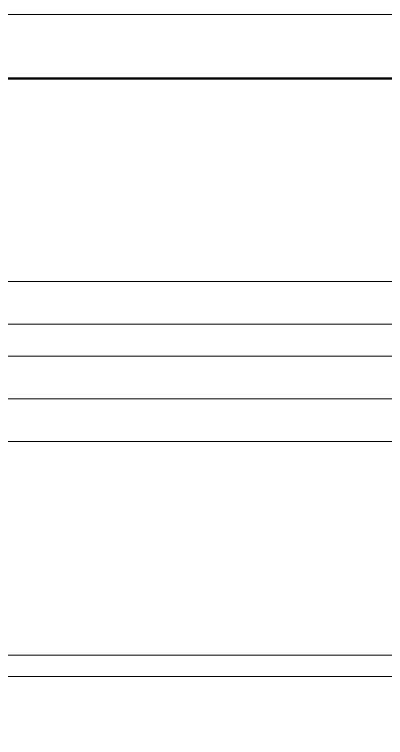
# Model space of a CAD drawing. Extents: x -1299 to 23780, y -3010 to 8106.
# Drawn here: x 21557.4 to 21592.1, y 2797.3 to 2865 of the extents above; entities that cross this region are included whole.
import ezdxf

# ---------------------------------------------------------------- set-up
doc = ezdxf.new("R2010")
doc.units = 0
doc.header["$LTSCALE"] = 25
doc.header["$MEASUREMENT"] = 0
doc.layers.get('0').update_dxf_attribs({"color": 9, "lineweight": 9})
for name, color, linetype, lineweight in [('00', 9, 'Continuous', 9), ('06C', 9, 'Continuous', 9), ('06D', 9, 'Continuous', 9), ('10', 9, 'Continuous', 9), ('14', 9, 'Continuous', 9), ('33', 9, 'BATTING', 9), ('35', 9, 'Continuous', 9), ('40B', 9, 'Continuous', 9)]:
    doc.layers.add(name, color=color, linetype=linetype, lineweight=lineweight)
doc.linetypes.add('BATTING', pattern='A,0.0001,-0.1,[134,ltypeshp.shx,S=0.1,R=0,X=-0.1,Y=0],-0.2,[134,ltypeshp.shx,S=0.1,R=180,X=0.1,Y=0],-0.1', length=0.4001)

# ---------------------------------------------------------------- blocks, each defined once
blk = doc.blocks.new('ÇATI KATI PLANI')
at = {"layer": '00'}
blk.add_lwpolyline([(21370, 2825), (21620, 2825), (21620, 2805), (21370, 2805)], close=True, dxfattribs=at)
blk.add_lwpolyline([(21370, 2825), (21620, 2825), (21620, 2805), (21370, 2805)], close=True, dxfattribs=at)
at = {"layer": '06C'}
blk.add_lwpolyline([(18957.5, 1124.327), (18957.5, 1124.327), (18957.5, 2865), (22657.5, 2865), (22657.493, 2206.394)], dxfattribs=at)
blk.add_lwpolyline([(18957.5, 1124.327), (18957.5, 1124.327), (18957.5, 2865), (22657.5, 2865), (22657.493, 2206.394)], dxfattribs=at)
blk.add_lwpolyline([(22657.491, 285), (18957.5, 285), (18957.5, 2865), (22657.5, 2865)], close=True, dxfattribs=at)
at = {"layer": '06D'}
for points in [[(21370, 2840), (21620, 2840)], [(21620, 2825), (21620, 2833), (21370, 2833), (21370, 2825)]]:
    blk.add_lwpolyline(points, dxfattribs=at)
at = {"layer": '10'}
for points, const_width in [([(18963.5, 1124.327), (18963.5, 2859), (22651.5, 2859), (22651.5, 2206.394)], 0.2), ([(18963.5, 1124.327), (18963.5, 2859), (22651.5, 2859), (22651.5, 2206.394)], 0.2), ([(20467.5, 291), (18963.5, 291), (18963.5, 2859), (22651.5, 2859), (22651.5, 291), (21824.7, 291)], 0.2), ([(21363.552, 2836), (21626.448, 2836)], 0.1)]:
    blk.add_lwpolyline(points, dxfattribs=dict(at, const_width=const_width))
at = {"layer": '14'}
blk.add_lwpolyline([(21368, 2819.3), (21368, 2803), (21622, 2803), (21622, 2820.225)], dxfattribs=at)
at = {"layer": '33', "ltscale": 0.4}
blk.add_lwpolyline([(21370, 2829), (21620, 2829)], dxfattribs=at)
at = {"layer": '40B'}
blk.add_lwpolyline([(19790, 2617.5), (20097.5, 2617.5), (20105, 2617.5), (20105, 2825), (21877.5, 2825), (21877.5, 2365), (19797.5, 2365), (19790, 2365), (19790, 2617.5)], close=True, dxfattribs=at)

msp = doc.modelspace()

# ---------------------------------------------------------------- linework, layer by layer
at = {"layer": '35'}
msp.add_lwpolyline([(19799.5, 2371), (21815.5, 2371), (21815.5, 2447), (21889.5, 2447), (21889.5, 2553), (21865.5, 2553), (21865.5, 2743), (21815.5, 2743), (21815.5, 2803), (20189.5, 2802.999)], dxfattribs=at)

# ---------------------------------------------------------------- block references
msp.add_blockref('ÇATI KATI PLANI', (0, 0))

doc.saveas('drawing.dxf')
